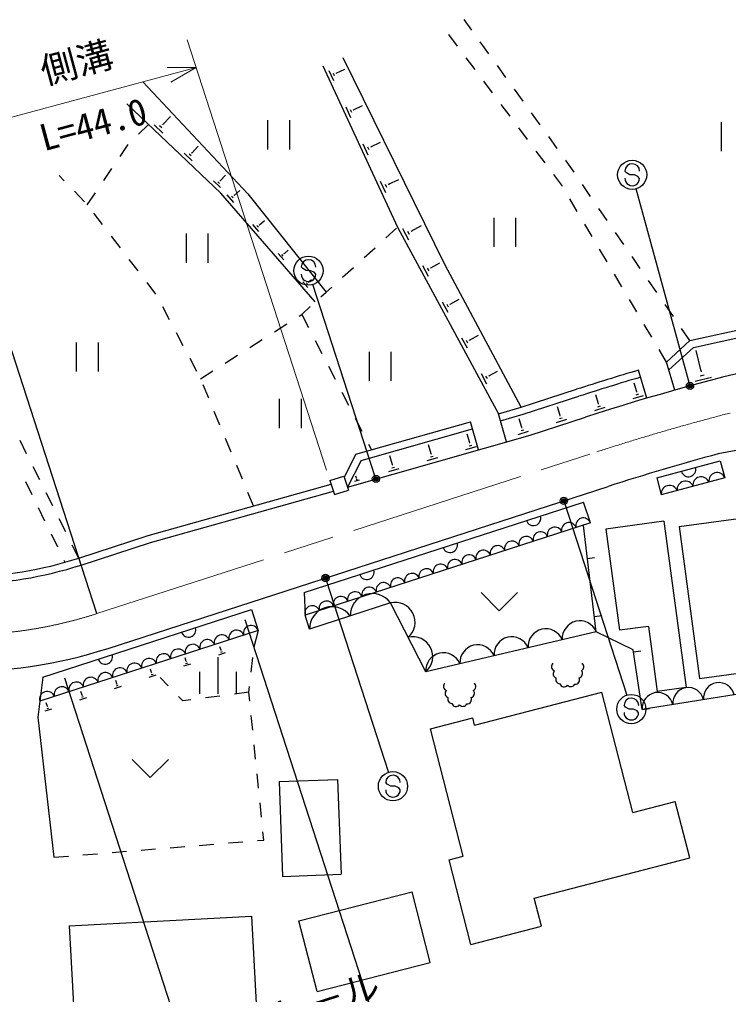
# Model space of a CAD drawing. Units: millimetres, scale not verified. Extents: x 40000 to 680000, y 20000 to 380000.
# Drawn here: x 191148 to 239712, y 240211 to 307018 of the extents above; entities that cross this region are included whole.
import ezdxf
from ezdxf.enums import TextEntityAlignment as Align

# ---------------------------------------------------------------- set-up
doc = ezdxf.new("R2010")
doc.units = ezdxf.units.MM
doc.header["$LTSCALE"] = 1000
doc.header["$PDMODE"] = 32
doc.header["$PDSIZE"] = 500
doc.linetypes.add('CHAIN', pattern=[18.5, 12, -1.5, 3.5, -1.5])
for name, color, linetype, lineweight in [('S-BGD', 7, 'Continuous', 25), ('S-BMK', 2, 'CHAIN', 13), ('S-STR-HTXT', 7, 'Continuous', 13), ('S-STR-STRC', 7, 'Continuous', 25)]:
    doc.layers.add(name, color=color, linetype=linetype, lineweight=lineweight)
doc.styles.add('@ＭＳ ゴシック', font='')
doc.styles.add('ＭＳ ゴシック', font='')
doc.styles.get('@ＭＳ ゴシック').set_extended_font_data('@MS Gothic')
doc.styles.get('ＭＳ ゴシック').set_extended_font_data('MS Gothic')

msp = doc.modelspace()

# ---------------------------------------------------------------- linework, layer by layer
at = {"layer": 'S-BGD'}
for p, q in [((222126, 306288), (221599, 307018)), ((221155, 305198), (220555, 305999)), ((223297, 304666), (222711, 305477)), ((220311, 290174), (213314, 304402)), ((222353, 303597), (221754, 304398)), ((211914, 303842), (217046, 292786)), ((212335, 303530), (212653, 302844)), ((212626, 303352), (212705, 303181)), ((212827, 303368), (212847, 303325)), ((212837, 303346), (213421, 303617)), ((224468, 303045), (223882, 303856)), ((199602, 302741), (206786, 295083)), ((223552, 301996), (222952, 302797)), ((225639, 301424), (225053, 302234)), ((204936, 295129), (198507, 301234)), ((213497, 301026), (213829, 300311)), ((213800, 300840), (213883, 300662)), ((214010, 300856), (214031, 300812)), ((214020, 300834), (214647, 301125)), ((224750, 300395), (224151, 301196)), ((200957, 299821), (201481, 300373)), ((208135, 300118), (208135, 298118)), ((209635, 300118), (209635, 298118)), ((226810, 299802), (226224, 300613)), ((239202, 299992), (239202, 297992)), ((199301, 299171), (199990, 299826)), ((200972, 299238), (200374, 299806)), ((200890, 299600), (200740, 299742)), ((200976, 299803), (200938, 299839)), ((225949, 298794), (225350, 299595)), ((227981, 298181), (227395, 298992)), ((198039, 297634), (198601, 298462)), ((202957, 297867), (203397, 298330)), ((214673, 298493), (215018, 297749)), ((214988, 298300), (215074, 298114)), ((215206, 298317), (215228, 298270)), ((215217, 298294), (215886, 298604)), ((227147, 297193), (226548, 297994)), ((202971, 297340), (202430, 297853)), ((202896, 297667), (202761, 297796)), ((202974, 297851), (202940, 297883)), ((228588, 297340), (228566, 297370)), ((229134, 296547), (228588, 297340)), ((196916, 295979), (197478, 296807)), ((194215, 295972), (193865, 296337)), ((204915, 295954), (204885, 295983)), ((204900, 295968), (205259, 296346)), ((216427, 295724), (217140, 296055)), ((228289, 295668), (227747, 296393)), ((204912, 295496), (204428, 295956)), ((204846, 295790), (204724, 295905)), ((205856, 294969), (206238, 295302)), ((215862, 295931), (216220, 295159)), ((216189, 295731), (216279, 295538)), ((216416, 295748), (216438, 295700)), ((228338, 295586), (228289, 295668)), ((230268, 294899), (229701, 295723)), ((196445, 266307), (187204, 294849)), ((195598, 294528), (194906, 295250)), ((195793, 294324), (196355, 295152)), ((211411, 287682), (204936, 295129)), ((205823, 294490), (205377, 295003)), ((205784, 294794), (205672, 294922)), ((205870, 294953), (205842, 294985)), ((206786, 295083), (212151, 288330)), ((229357, 293866), (228847, 294726)), ((231401, 293252), (230834, 294076)), ((196839, 292961), (196230, 293754)), ((223629, 293436), (223629, 291436)), ((225129, 293436), (225129, 291436)), ((207552, 292501), (207139, 292976)), ((207516, 292782), (207413, 292901)), ((207596, 292930), (207570, 292959)), ((207583, 292945), (207927, 293244)), ((216238, 292051), (216978, 292724)), ((217046, 292786), (223965, 280009)), ((217381, 292692), (217802, 291914)), ((217981, 292514), (218692, 292899)), ((230376, 292145), (229866, 293005)), ((198057, 291374), (197448, 292168)), ((202556, 292356), (202556, 290356)), ((204056, 292356), (204056, 290356)), ((217733, 292506), (217839, 292311)), ((217967, 292538), (217994, 292489)), ((232535, 291604), (231968, 292428)), ((214759, 290705), (215499, 291378)), ((231395, 290424), (230886, 291284)), ((209243, 290556), (208868, 290987)), ((209210, 290812), (209117, 290919)), ((209283, 290946), (209260, 290973)), ((209271, 290959), (209550, 291202)), ((233669, 289956), (233102, 290780)), ((199274, 289788), (198665, 290581)), ((213280, 289358), (214020, 290031)), ((218751, 290163), (219145, 289435)), ((219080, 289989), (219179, 289807)), ((219300, 290019), (219324, 289973)), ((219312, 289996), (219950, 290342)), ((225503, 280447), (220311, 290174)), ((232415, 288703), (231905, 289564)), ((200492, 288201), (199883, 288994)), ((210898, 288654), (210559, 289043)), ((210868, 288884), (210783, 288981)), ((210933, 289005), (210912, 289030)), ((210923, 289017), (211138, 289204)), ((212151, 288330), (212541, 288685)), ((234802, 288309), (234236, 289133)), ((211795, 288019), (212151, 288330)), ((237070, 285014), (252082, 288311)), ((201432, 286437), (200967, 287322)), ((210491, 286812), (211055, 287346)), ((220093, 287683), (220478, 286973)), ((220415, 287513), (220511, 287336)), ((220629, 287543), (220653, 287498)), ((220641, 287521), (221264, 287858)), ((233434, 286982), (232924, 287843)), ((235936, 286661), (235369, 287485)), ((237309, 284554), (252166, 287818)), ((210303, 286693), (210491, 286812)), ((210491, 286812), (210947, 285922)), ((208615, 285620), (209459, 286156)), ((234453, 285262), (233943, 286122)), ((202362, 284666), (201897, 285551)), ((221971, 285055), (222583, 285386)), ((237070, 285014), (236503, 285837)), ((195037, 284897), (195037, 282897)), ((196537, 284897), (196537, 282897)), ((206927, 284548), (207771, 285084)), ((211404, 285032), (211860, 284142)), ((221430, 285216), (221810, 284513)), ((221748, 285048), (221843, 284872)), ((221959, 285077), (221983, 285033)), ((235472, 283541), (237070, 285014)), ((205238, 283475), (206083, 284011)), ((215088, 284250), (215088, 282250)), ((216588, 284250), (216588, 282250)), ((235472, 283541), (234963, 284401)), ((235630, 283006), (237309, 284554)), ((237848, 282923), (237494, 284339)), ((203292, 282895), (202827, 283781)), ((236037, 281622), (235472, 283541)), ((203550, 282403), (204394, 282939)), ((212316, 283253), (212772, 282363)), ((222762, 282756), (223138, 282061)), ((223286, 282618), (223309, 282575)), ((223298, 282597), (223898, 282922)), ((234115, 281069), (233550, 282988)), ((237778, 282611), (238056, 282680)), ((237813, 282915), (237883, 282932)), ((204106, 281070), (203721, 281993)), ((223077, 282589), (223171, 282416)), ((233425, 281510), (233240, 282106)), ((237431, 282228), (238543, 282506)), ((213229, 281473), (213685, 280583)), ((225503, 280447), (229308, 281678)), ((230799, 280694), (230614, 281290)), ((233179, 281040), (233895, 281263)), ((233392, 281303), (233571, 281358)), ((233403, 281503), (233448, 281517)), ((208943, 281016), (208943, 279016)), ((210443, 281016), (210443, 279016)), ((225648, 279968), (229462, 281202)), ((230777, 280687), (230822, 280700)), ((204875, 279224), (204490, 280147)), ((223965, 280009), (225503, 280447)), ((224513, 278085), (223965, 280009)), ((224102, 279528), (225648, 279968)), ((228173, 279877), (227988, 280474)), ((230553, 280224), (231269, 280447)), ((230766, 280487), (230945, 280542)), ((214141, 279693), (214598, 278804)), ((214194, 277226), (222042, 279461)), ((222590, 277538), (222042, 279461)), ((225548, 279061), (225362, 279658)), ((226119, 278543), (229925, 279775)), ((227927, 279408), (228643, 279631)), ((228140, 279671), (228319, 279726)), ((228151, 279870), (228196, 279884)), ((214541, 276805), (222179, 278980)), ((221983, 278015), (221812, 278616)), ((225301, 278592), (226017, 278815)), ((225514, 278855), (225693, 278910)), ((225525, 279054), (225570, 279068)), ((191634, 277268), (191187, 278162)), ((205644, 277378), (205259, 278301)), ((213608, 274980), (226119, 278543)), ((221960, 278008), (222005, 278021)), ((215054, 277914), (215252, 277527)), ((219338, 277262), (219167, 277863)), ((219316, 277255), (219361, 277268)), ((221725, 277551), (222446, 277757)), ((221944, 277809), (222124, 277860)), ((214194, 277226), (213390, 275653)), ((214541, 276805), (213608, 274980)), ((216693, 276508), (216522, 277109)), ((219080, 276798), (219801, 277004)), ((219299, 277056), (219480, 277107)), ((234799, 275602), (239144, 276773)), ((239144, 276773), (239456, 275614)), ((192529, 275479), (192081, 276373)), ((206413, 275532), (206029, 276455)), ((216435, 276045), (217157, 276250)), ((216654, 276302), (216835, 276354)), ((216671, 276502), (216716, 276515)), ((191549, 275367), (191988, 274469)), ((212415, 275420), (213366, 275728)), ((212415, 275420), (212723, 274468)), ((213366, 275728), (213674, 274776)), ((214118, 275385), (214428, 275473)), ((214229, 275584), (214186, 275736)), ((214212, 275496), (214290, 275518)), ((214219, 275582), (214239, 275587)), ((234799, 275602), (235111, 274444)), ((239456, 275614), (235111, 274444)), ((193424, 273690), (192976, 274585)), ((197215, 263929), (231465, 275018)), ((199970, 271653), (212492, 275182)), ((200115, 271174), (212646, 274706)), ((207183, 273686), (206798, 274609)), ((212723, 274468), (213674, 274776)), ((210654, 267754), (229791, 273951)), ((230253, 272524), (229791, 273951)), ((192428, 273570), (192867, 272672)), ((194318, 271902), (193871, 272796)), ((235276, 272637), (231312, 272105)), ((235276, 272637), (236807, 261240)), ((236334, 272275), (242280, 273074)), ((230253, 272524), (210706, 266195)), ((230658, 265066), (229769, 272352)), ((231312, 272105), (232244, 265167)), ((236334, 272275), (237732, 261869)), ((193307, 271774), (193746, 270876)), ((195213, 270113), (199970, 271653)), ((195213, 270113), (194766, 271007)), ((195367, 269637), (200115, 271174)), ((194186, 269978), (194261, 269825)), ((230046, 270083), (230542, 270144)), ((210654, 267754), (210706, 266195)), ((222763, 267748), (224013, 266498)), ((225263, 267748), (224013, 266498)), ((192737, 261953), (207036, 266583)), ((207036, 266583), (207498, 265156)), ((216566, 267041), (211014, 265243)), ((218980, 262328), (216566, 267041)), ((211014, 265243), (210706, 266195)), ((230530, 266112), (231027, 266173)), ((234226, 265434), (232244, 265167)), ((234226, 265434), (234825, 260974)), ((207498, 265156), (192543, 260314)), ((207498, 265156), (207207, 264011)), ((230658, 265066), (218980, 262328)), ((233183, 263819), (230658, 265066)), ((204951, 263806), (204874, 264044)), ((202572, 263036), (202495, 263273)), ((204756, 260815), (204756, 263315)), ((204790, 263491), (205265, 263645)), ((204930, 263668), (205049, 263706)), ((204936, 263801), (204965, 263811)), ((207013, 262301), (207126, 263295)), ((233806, 259736), (233183, 263819)), ((233202, 263691), (233696, 263766)), ((202411, 262721), (202887, 262875)), ((202551, 262897), (202670, 262936)), ((202557, 263031), (202587, 263040)), ((192737, 261953), (192413, 259221)), ((200033, 261951), (200509, 262105)), ((200194, 262266), (200117, 262503)), ((200173, 262127), (200292, 262166)), ((200179, 262261), (200209, 262270)), ((201336, 261361), (200788, 261932)), ((203506, 260815), (203506, 262315)), ((206006, 260815), (206006, 262315)), ((250574, 262431), (233806, 259736)), ((237732, 261869), (242687, 262534)), ((197654, 261181), (198130, 261335)), ((197815, 261495), (197738, 261733)), ((197794, 261357), (197913, 261396)), ((197800, 261491), (197830, 261500)), ((206857, 260922), (206901, 261307)), ((236807, 261240), (234825, 260974)), ((195276, 260411), (195752, 260565)), ((195437, 260725), (195360, 260963)), ((195416, 260587), (195535, 260626)), ((195422, 260721), (195452, 260730)), ((202328, 260328), (202029, 260640)), ((204874, 260662), (203882, 260532)), ((206857, 260922), (205865, 260792)), ((206919, 260313), (206857, 260922)), ((222324, 258676), (231039, 260921)), ((233159, 252689), (231039, 260921)), ((193058, 259955), (192981, 260193)), ((193044, 259951), (193073, 259960)), ((202891, 260402), (202328, 260328)), ((192413, 259221), (193498, 249612)), ((192898, 259640), (193373, 259794)), ((193037, 259817), (193156, 259856)), ((207120, 258323), (207019, 259318)), ((233806, 259736), (234300, 259812)), ((219294, 258413), (222199, 259161)), ((222324, 258676), (222199, 259161)), ((221538, 249697), (219294, 258413)), ((207321, 256333), (207221, 257328)), ((198859, 256323), (200109, 255073)), ((201359, 256323), (200109, 255073)), ((207523, 254343), (207422, 255338)), ((208925, 254797), (212922, 254950)), ((208925, 254797), (209173, 248302)), ((212922, 254950), (213170, 248455)), ((207724, 252354), (207623, 253349)), ((233159, 252689), (236064, 253437)), ((237062, 249564), (236064, 253437)), ((207882, 250794), (207825, 251359)), ((205457, 250595), (206454, 250677)), ((207450, 250759), (207882, 250794)), ((197484, 249940), (198481, 250021)), ((199477, 250103), (200474, 250185)), ((201471, 250267), (202467, 250349)), ((203464, 250431), (204461, 250513)), ((193498, 249612), (194494, 249694)), ((195491, 249776), (196487, 249858)), ((220570, 249447), (221538, 249697)), ((222066, 243637), (220570, 249447)), ((226409, 246821), (237062, 249564)), ((209173, 248302), (213170, 248455)), ((210289, 245261), (218036, 247256)), ((219283, 242414), (218036, 247256)), ((226908, 244884), (226409, 246821)), ((194549, 244911), (207031, 245587)), ((207031, 245587), (207355, 239596)), ((211536, 240419), (210289, 245261)), ((194549, 244911), (195038, 235885)), ((222066, 243637), (226908, 244884)), ((211536, 240419), (219283, 242414))]:
    msp.add_line(p, q, dxfattribs=at)
for centre, radius, start, end in [((279980, 125176), 162500, 97.91373, 107.94067), ((279980, 125176), 164500, 106.39435, 107.94067), ((279980, 125176), 164000, 106.39435, 107.9407), ((246946, 240318), 37779, 87.04736, 102.11987), ((279980, 125176), 157500, 105.076, 107.94067), ((236971, 276187), 500, 195.076, 15.076), ((238929, 275407), 566, 21.41619, 188.73581), ((236757, 274822), 566, 21.41619, 188.73581), ((237843, 275115), 566, 21.41619, 188.73581), ((235670, 274529), 566, 21.41619, 188.73581), ((226351, 272837), 500, 197.94067, 17.94067), ((229769, 272352), 514, 19.46349, 196.41784), ((226837, 271403), 514, 19.46349, 196.41784), ((227814, 271720), 514, 19.46349, 196.41784), ((228792, 272036), 514, 19.46349, 196.41784), ((224882, 270770), 514, 19.46349, 196.41784), ((225859, 271087), 514, 19.46349, 196.41784), ((220643, 270989), 500, 197.94067, 17.94067), ((222927, 270137), 514, 19.46349, 196.41784), ((223905, 270454), 514, 19.46349, 196.41784), ((187204, 294849), 26000, 252.86691, 287.94067), ((220973, 269504), 514, 19.46349, 196.41784), ((221950, 269821), 514, 19.46349, 196.41784), ((187204, 294849), 26500, 252.84612, 287.94067), ((214935, 269141), 500, 197.94067, 17.94067), ((219018, 268872), 514, 19.46349, 196.41784), ((219995, 269188), 514, 19.46349, 196.41784), ((217063, 268239), 514, 19.46349, 196.41784), ((218041, 268555), 514, 19.46349, 196.41784), ((215108, 267606), 514, 19.46349, 196.41784), ((216086, 267922), 514, 19.46349, 196.41784), ((213154, 266973), 514, 19.46349, 196.41784), ((214131, 267289), 514, 19.46349, 196.41784), ((215320, 266155), 1529, 35.40278, 180.47855), ((211199, 266340), 514, 19.46349, 196.41784), ((212544, 265256), 1529, 35.40278, 180.47855), ((212176, 266656), 514, 19.46349, 196.41784), ((216881, 265715), 1363, 310.86527, 103.37091), ((202726, 265188), 500, 197.94067, 17.94067), ((207007, 264972), 525, 20.56372, 195.31762), ((227200, 264050), 1216, 22.63737, 183.75348), ((229536, 264598), 1216, 22.63737, 183.75348), ((205013, 264326), 525, 20.56372, 195.31762), ((206010, 264649), 525, 20.56372, 195.31762), ((218088, 263358), 1363, 310.86527, 103.37091), ((224865, 263502), 1216, 22.63737, 183.75348), ((187204, 294849), 32500, 249.59768, 287.94067), ((203019, 263681), 525, 20.56372, 195.31762), ((204016, 264003), 525, 20.56372, 195.31762), ((222529, 262955), 1216, 22.63737, 183.75348), ((197018, 263339), 500, 197.94067, 17.94067), ((200028, 262712), 525, 20.56372, 195.31762), ((201025, 263035), 525, 20.56372, 195.31762), ((202022, 263358), 525, 20.56372, 195.31762), ((220193, 262407), 1216, 22.63737, 183.75348), ((198034, 262067), 525, 20.56372, 195.31762), ((199031, 262389), 525, 20.56372, 195.31762), ((227889, 262681), 300, 131.69646, 250.31174), ((229504, 262669), 300, 295.5816, 51.83622), ((196040, 261421), 525, 20.56372, 195.31762), ((197037, 261744), 525, 20.56372, 195.31762), ((228002, 262187), 300, 135.42173, 248.97879), ((228175, 261802), 300, 159.44719, 269.02338), ((229214, 261780), 300, 265.11616, 25.19228), ((229410, 262198), 300, 284.47614, 41.84201), ((194046, 260775), 525, 20.56372, 195.31762), ((195043, 261098), 525, 20.56372, 195.31762), ((220489, 261330), 300, 131.69646, 250.31174), ((222104, 261318), 300, 295.5816, 51.83622), ((228456, 261593), 300, 197.56364, 321.14954), ((228914, 261603), 300, 221.4806, 335.92433), ((236960, 260181), 1063, 12.44241, 185.81348), ((239056, 260518), 1063, 12.44241, 185.81348), ((193049, 260452), 525, 20.56372, 195.31762), ((220601, 260837), 300, 135.42173, 248.97879), ((220775, 260452), 300, 159.44719, 269.02338), ((221813, 260429), 300, 265.11616, 25.19228), ((222010, 260848), 300, 284.47614, 41.84201), ((234864, 259844), 1063, 12.44241, 185.81348), ((221055, 260242), 300, 197.56364, 321.14954), ((221514, 260253), 300, 221.4806, 335.92433)]:
    msp.add_arc(centre, radius, start, end, dxfattribs=at)
at = {"layer": 'S-BMK'}
msp.add_line((196445, 266307), (230695, 277397), dxfattribs=at)
for centre, radius, start, end in [((279980, 125176), 160000, 97.91373, 107.94067), ((187204, 294849), 30000, 241.14997, 287.94067)]:
    msp.add_arc(centre, radius, start, end, dxfattribs=at)
at = {"layer": 'S-STR-HTXT'}
for p, q in [((212184, 276133), (202635, 305626)), ((188140, 299656), (203251, 303723)), ((203251, 303723), (201251, 303721)), ((201520, 302721), (203251, 303723))]:
    msp.add_line(p, q, dxfattribs=at)
at = {"layer": 'S-STR-STRC'}
for p, q in [((232719, 296518), (232620, 296636)), ((232964, 296379), (232719, 296518)), ((233265, 296377), (232964, 296379)), ((233510, 296265), (233265, 296377)), ((233616, 296129), (233510, 296265)), ((237035, 282055), (233379, 295413)), ((210546, 289947), (210446, 290065)), ((210791, 289808), (210546, 289947)), ((211091, 289806), (210791, 289808)), ((211337, 289694), (211091, 289806)), ((211442, 289558), (211337, 289694)), ((215515, 275679), (211249, 288855)), ((228482, 273895), (232748, 260718)), ((212154, 268608), (216420, 255432)), ((206591, 265913), (216140, 236421)), ((194223, 261909), (203772, 232416)), ((232661, 259907), (232561, 260025)), ((232905, 259768), (232661, 259907)), ((233206, 259765), (232905, 259768)), ((233451, 259654), (233206, 259765)), ((233557, 259517), (233451, 259654)), ((216333, 254621), (216233, 254739)), ((216578, 254481), (216333, 254621)), ((216879, 254479), (216578, 254481)), ((217124, 254367), (216879, 254479)), ((217230, 254231), (217124, 254367))]:
    msp.add_line(p, q, dxfattribs=at)
for centre, radius in [((233115, 296378), 1000), ((210941, 289807), 1000), ((237075, 281910), 150), ((237075, 281910), 120), ((237075, 281910), 90), ((237075, 281910), 60), ((237075, 281910), 30), ((215562, 275536), 150), ((215562, 275536), 120), ((215562, 275536), 90), ((215562, 275536), 60), ((215562, 275536), 30), ((228435, 274037), 150), ((228435, 274037), 120), ((228435, 274037), 90), ((228435, 274037), 60), ((228435, 274037), 30), ((212108, 268751), 150), ((212108, 268751), 120), ((212108, 268751), 90), ((212108, 268751), 60), ((212108, 268751), 30), ((233056, 259767), 1000), ((216728, 254480), 1000)]:
    msp.add_circle(centre, radius, dxfattribs=at)
for centre, start, end in [((233120, 296632), 359.55488, 179.55488), ((233116, 296132), 179.55488, 359.55488), ((210946, 290061), 359.55488, 179.55488), ((210942, 289561), 179.55488, 359.55488), ((233061, 260021), 359.55488, 179.55488), ((233057, 259521), 179.55488, 359.55488), ((216733, 254735), 359.55488, 179.55488), ((216730, 254235), 179.55488, 359.55488)]:
    msp.add_arc(centre, 500, start, end, dxfattribs=at)
for p in [(237075, 281910), (215562, 275536), (228435, 274037), (212108, 268751)]:
    msp.add_point(p, dxfattribs=at)

# ---------------------------------------------------------------- texts
at = {"layer": 'S-STR-HTXT', "style": 'ＭＳ ゴシック'}
msp.add_text('側溝', height=1833, rotation=15.063, dxfattribs=at).set_placement((195435, 302655), align=Align.BOTTOM_CENTER)
at = {"layer": 'S-STR-HTXT', "style": '@ＭＳ ゴシック'}
msp.add_text('L=44.0', height=1833, rotation=15.063, dxfattribs=at).set_placement((195955, 300724), align=Align.TOP_CENTER)
at = {"layer": 'S-STR-STRC', "style": 'ＭＳ ゴシック'}
msp.add_text('ガ－ドレ－ル', height=1833, rotation=17.941, dxfattribs=at).set_placement((209032, 237273), align=Align.BOTTOM_CENTER)

doc.saveas('drawing.dxf')
